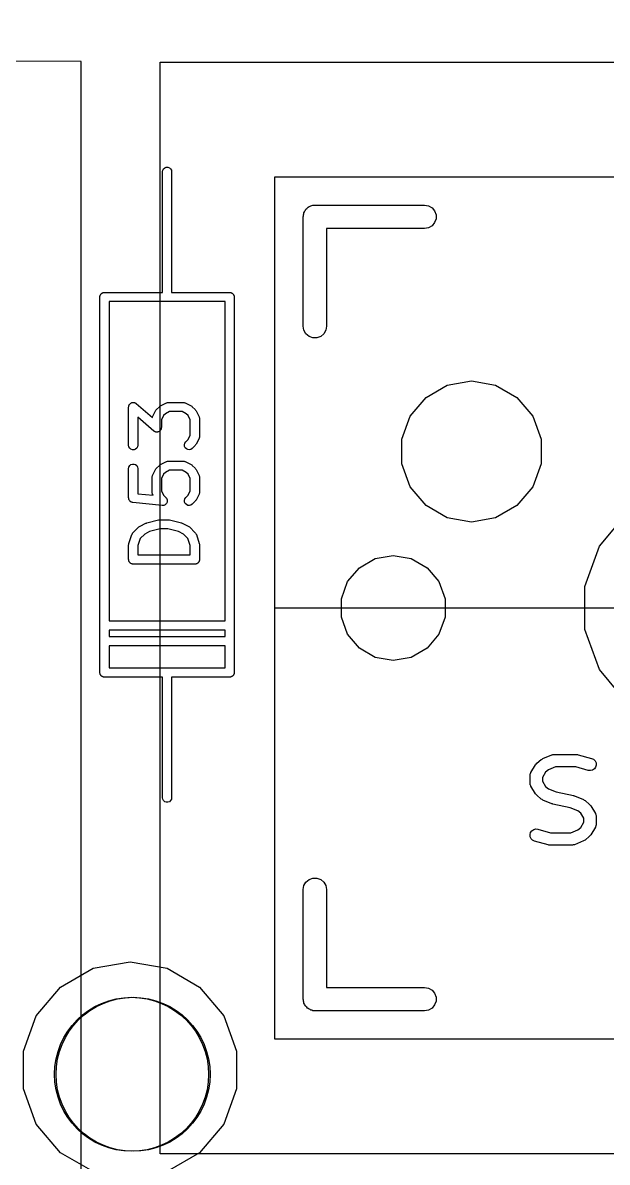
# Model space of a CAD drawing. Header units: millimetres. Extents: x 30 to 728, y -111 to 447.
# Drawn here: x 105.27 to 114.75, y 83.09 to 101.59 of the extents above; entities that cross this region are included whole.
import ezdxf

# ---------------------------------------------------------------- set-up
doc = ezdxf.new("R2010")
doc.units = ezdxf.units.MM
for name, color, linetype in [('BLACK', 7, 'Continuous'), ('プレート', 6, 'Continuous'), ('化粧板', 1, 'Continuous'), ('参照キーキャップ', 7, 'Continuous'), ('寸法', 21, 'Continuous'), ('裏面', 3, 'Continuous')]:
    doc.layers.add(name, color=color, linetype=linetype)
doc.layers.add('補助線', color=4, linetype='Continuous', transparency=0.8)

# ---------------------------------------------------------------- blocks, each defined once
blk = doc.blocks.new('hhskb-F.SilkS')
at = {"layer": 'BLACK'}
for p, q in [((73.925, -128.92), (73.9295, -128.894)), ((73.925, -130.19), (73.925, -128.92)), ((73.9295, -128.894), (73.9425, -128.872)), ((73.9425, -128.872), (73.9625, -128.855)), ((73.9625, -128.855), (73.987, -128.846)), ((73.987, -128.846), (74.013, -128.846)), ((74.013, -128.846), (74.0375, -128.855)), ((74.0375, -128.855), (74.0575, -128.872)), ((74.0575, -128.872), (74.0705, -128.894)), ((74.0705, -128.894), (74.075, -128.92)), ((74.075, -128.92), (74.075, -130.19)), ((76.3047, -129.485), (76.3204, -129.479)), ((76.3204, -129.479), (76.3348, -129.471)), ((76.3348, -129.471), (76.3513, -129.468)), ((76.3513, -129.468), (76.3669, -129.462)), ((76.3669, -129.462), (76.3836, -129.462)), ((76.3836, -129.462), (76.4, -129.459)), ((76.4, -129.459), (78.178, -129.459)), ((78.178, -129.459), (78.2432, -129.471)), ((78.2432, -129.471), (78.3005, -129.504)), ((76.2095, -129.65), (76.2124, -129.634)), ((76.2095, -131.428), (76.2095, -129.65)), ((76.2124, -129.617), (76.2181, -129.601)), ((76.2124, -129.634), (76.2124, -129.617)), ((76.2181, -129.601), (76.221, -129.585)), ((76.221, -129.585), (76.2293, -129.57)), ((76.2293, -129.57), (76.235, -129.555)), ((76.235, -129.555), (76.2457, -129.542)), ((76.2457, -129.542), (76.2541, -129.528)), ((76.2541, -129.528), (76.2668, -129.517)), ((76.2668, -129.517), (76.2775, -129.504)), ((76.2775, -129.504), (76.292, -129.496)), ((76.292, -129.496), (76.3047, -129.485)), ((78.3005, -129.504), (78.343, -129.555)), ((78.343, -129.555), (78.3656, -129.617)), ((78.3656, -129.617), (78.3656, -129.683)), ((78.178, -129.84), (76.5905, -129.84)), ((76.5905, -129.84), (76.5905, -131.428)), ((78.2432, -129.829), (78.178, -129.84)), ((78.3005, -129.796), (78.2432, -129.829)), ((78.343, -129.745), (78.3005, -129.796)), ((78.3656, -129.683), (78.343, -129.745)), ((73.925, -130.877), (73.925, -130.19)), ((74.075, -130.19), (74.075, -130.877)), ((72.909, -130.952), (72.9101, -130.946)), ((72.909, -137.048), (72.909, -130.952)), ((72.9101, -130.939), (72.9124, -130.933)), ((72.9101, -130.946), (72.9101, -130.939)), ((72.9124, -130.933), (72.9135, -130.926)), ((72.9135, -130.926), (72.9168, -130.921)), ((72.9168, -130.921), (72.919, -130.915)), ((72.919, -130.915), (72.9233, -130.909)), ((72.9233, -130.909), (72.9265, -130.904)), ((72.9265, -130.904), (72.9316, -130.9)), ((72.9316, -130.9), (72.9358, -130.895)), ((72.9358, -130.895), (72.9415, -130.891)), ((72.9415, -130.891), (72.9465, -130.887)), ((72.9465, -130.887), (72.9527, -130.885)), ((72.9527, -130.885), (72.9583, -130.882)), ((72.9583, -130.882), (72.9648, -130.88)), ((72.9648, -130.88), (72.971, -130.878)), ((72.971, -130.878), (72.9775, -130.878)), ((72.9775, -130.878), (72.984, -130.877)), ((72.984, -130.877), (73.925, -130.877)), ((74.075, -130.877), (75.016, -130.877)), ((75.016, -130.877), (75.0225, -130.878)), ((75.0225, -130.878), (75.029, -130.878)), ((75.029, -130.878), (75.0352, -130.88)), ((75.0352, -130.88), (75.0417, -130.882)), ((75.0417, -130.882), (75.0473, -130.885)), ((75.0473, -130.885), (75.0535, -130.887)), ((75.0535, -130.887), (75.0585, -130.891)), ((75.0585, -130.891), (75.0642, -130.895)), ((75.0642, -130.895), (75.0684, -130.9)), ((75.0684, -130.9), (75.0735, -130.904)), ((75.0735, -130.904), (75.0767, -130.909)), ((75.0767, -130.909), (75.081, -130.915)), ((75.081, -130.915), (75.0832, -130.921)), ((75.0832, -130.921), (75.0865, -130.926)), ((75.0865, -130.926), (75.0876, -130.933)), ((75.0876, -130.933), (75.0899, -130.939)), ((75.0899, -130.939), (75.0899, -130.946)), ((75.0899, -130.946), (75.091, -130.952)), ((75.091, -130.952), (75.091, -137.048)), ((74, -131.027), (73.059, -131.027)), ((73.059, -131.027), (73.059, -136.211)), ((74.941, -131.027), (74, -131.027)), ((74.941, -136.211), (74.941, -131.027)), ((76.221, -131.493), (76.2095, -131.428)), ((76.2541, -131.55), (76.221, -131.493)), ((76.579, -131.493), (76.5459, -131.55)), ((76.5905, -131.428), (76.579, -131.493)), ((76.3047, -131.593), (76.2541, -131.55)), ((76.3669, -131.616), (76.3047, -131.593)), ((76.4331, -131.616), (76.3669, -131.616)), ((76.4952, -131.593), (76.4331, -131.616)), ((76.5459, -131.55), (76.4952, -131.593)), ((78.2025, -132.581), (78.5476, -132.382)), ((78.5476, -132.382), (78.94, -132.313)), ((78.94, -132.313), (79.3324, -132.382)), ((79.3324, -132.382), (79.6775, -132.581)), ((77.9464, -132.886), (78.2025, -132.581)), ((79.6775, -132.581), (79.9336, -132.886)), ((73.3774, -132.738), (73.3787, -132.731)), ((73.3774, -133.357), (73.3774, -132.738)), ((73.3787, -132.731), (73.3788, -132.724)), ((73.3788, -132.724), (73.3809, -132.718)), ((73.3809, -132.718), (73.3819, -132.712)), ((73.3819, -132.712), (73.3856, -132.706)), ((73.3856, -132.706), (73.3882, -132.699)), ((73.3882, -132.699), (73.392, -132.695)), ((73.392, -132.695), (73.3949, -132.69)), ((73.3949, -132.69), (73.4005, -132.685)), ((73.4005, -132.685), (73.4054, -132.68)), ((73.4054, -132.68), (73.4104, -132.677)), ((73.4104, -132.677), (73.4149, -132.673)), ((73.4149, -132.673), (73.4218, -132.671)), ((73.4218, -132.671), (73.4282, -132.667)), ((73.4282, -132.667), (73.4339, -132.666)), ((73.4339, -132.666), (73.4394, -132.664)), ((73.4394, -132.664), (73.4467, -132.664)), ((73.4467, -132.664), (73.4539, -132.663)), ((73.4539, -132.663), (73.4596, -132.664)), ((73.4596, -132.664), (73.4654, -132.664)), ((73.4654, -132.664), (73.4723, -132.667)), ((73.4723, -132.667), (73.4795, -132.668)), ((73.4795, -132.668), (73.4844, -132.671)), ((73.4844, -132.671), (73.4899, -132.673)), ((73.4899, -132.673), (73.4955, -132.678)), ((73.4955, -132.678), (73.5018, -132.682)), ((73.5018, -132.682), (73.7618, -132.909)), ((73.7663, -132.895), (73.8139, -132.8)), ((73.8139, -132.8), (73.821, -132.79)), ((73.821, -132.79), (73.8279, -132.78)), ((73.8279, -132.78), (73.8755, -132.733)), ((73.8755, -132.733), (73.8854, -132.726)), ((73.8854, -132.726), (73.895, -132.719)), ((73.895, -132.719), (73.9903, -132.671)), ((73.9903, -132.671), (73.9944, -132.67)), ((73.9944, -132.67), (73.9982, -132.668)), ((73.9982, -132.668), (74.0068, -132.666)), ((74.0068, -132.666), (74.0152, -132.664)), ((74.0152, -132.664), (74.0196, -132.664)), ((74.0196, -132.664), (74.0238, -132.663)), ((74.0238, -132.663), (74.2619, -132.663)), ((74.2619, -132.663), (74.2662, -132.664)), ((74.2662, -132.664), (74.2705, -132.664)), ((74.2705, -132.664), (74.2789, -132.666)), ((74.2789, -132.666), (74.2876, -132.668)), ((74.2876, -132.668), (74.2913, -132.67)), ((74.2913, -132.67), (74.2954, -132.671)), ((74.2954, -132.671), (74.3907, -132.719)), ((74.3907, -132.719), (74.4003, -132.726)), ((74.4003, -132.726), (74.4102, -132.733)), ((74.4102, -132.733), (74.4578, -132.78)), ((74.4578, -132.78), (74.4647, -132.79)), ((74.4647, -132.79), (74.4718, -132.8)), ((74.4718, -132.8), (74.5195, -132.895)), ((73.7839, -133.128), (73.5274, -132.903)), ((73.5274, -132.903), (73.5274, -133.357)), ((73.7618, -132.909), (73.7629, -132.903)), ((73.7629, -132.903), (73.765, -132.899)), ((73.765, -132.899), (73.7663, -132.895)), ((73.9426, -132.878), (73.9083, -132.946)), ((73.9083, -132.946), (73.9083, -133.071)), ((73.973, -132.847), (73.9426, -132.878)), ((74.0415, -132.813), (73.973, -132.847)), ((74.2442, -132.813), (74.0415, -132.813)), ((74.3127, -132.847), (74.2442, -132.813)), ((74.3431, -132.878), (74.3127, -132.847)), ((74.3774, -132.946), (74.3431, -132.878)), ((74.3774, -133.197), (74.3774, -132.946)), ((74.5195, -132.895), (74.5207, -132.899)), ((74.5207, -132.899), (74.5229, -132.903)), ((74.5229, -132.903), (74.5244, -132.912)), ((74.5244, -132.912), (74.5269, -132.92)), ((74.5269, -132.92), (74.5266, -132.924)), ((74.5266, -132.924), (74.5274, -132.929)), ((74.5274, -132.929), (74.5274, -133.214)), ((77.8101, -133.261), (77.9464, -132.886)), ((79.9336, -132.886), (80.0699, -133.261)), ((73.7902, -133.132), (73.7839, -133.128)), ((73.7958, -133.136), (73.7902, -133.132)), ((73.8013, -133.138), (73.7958, -133.136)), ((73.8062, -133.141), (73.8013, -133.138)), ((73.8134, -133.143), (73.8062, -133.141)), ((73.8203, -133.145), (73.8134, -133.143)), ((73.8261, -133.145), (73.8203, -133.145)), ((73.8318, -133.146), (73.8261, -133.145)), ((73.839, -133.145), (73.8318, -133.146)), ((73.8464, -133.145), (73.839, -133.145)), ((73.8518, -133.143), (73.8464, -133.145)), ((73.8575, -133.142), (73.8518, -133.143)), ((73.8639, -133.139), (73.8575, -133.142)), ((73.8708, -133.136), (73.8639, -133.139)), ((73.8753, -133.133), (73.8708, -133.136)), ((73.8803, -133.13), (73.8753, -133.133)), ((73.8852, -133.124), (73.8803, -133.13)), ((73.8908, -133.12), (73.8852, -133.124)), ((73.8937, -133.115), (73.8908, -133.12)), ((73.8975, -133.11), (73.8937, -133.115)), ((73.9001, -133.103), (73.8975, -133.11)), ((73.9038, -133.097), (73.9001, -133.103)), ((73.9048, -133.091), (73.9038, -133.097)), ((73.9069, -133.086), (73.9048, -133.091)), ((73.9071, -133.079), (73.9069, -133.086)), ((73.9083, -133.071), (73.9071, -133.079)), ((73.3819, -133.383), (73.3774, -133.357)), ((73.5274, -133.357), (73.5229, -133.383)), ((74.2824, -133.351), (74.2892, -133.325)), ((74.2847, -133.377), (74.2824, -133.351)), ((74.2892, -133.325), (74.3041, -133.304)), ((74.3041, -133.304), (74.3431, -133.265)), ((74.3431, -133.265), (74.3774, -133.197)), ((74.4578, -133.363), (74.4102, -133.41)), ((74.4647, -133.353), (74.4578, -133.363)), ((74.4718, -133.343), (74.4647, -133.353)), ((74.5195, -133.248), (74.4718, -133.343)), ((74.5207, -133.244), (74.5195, -133.248)), ((74.5229, -133.24), (74.5207, -133.244)), ((74.5244, -133.231), (74.5229, -133.24)), ((74.5269, -133.223), (74.5244, -133.231)), ((74.5274, -133.214), (74.5266, -133.219)), ((74.5266, -133.219), (74.5269, -133.223)), ((77.8101, -133.659), (77.8101, -133.261)), ((80.0699, -133.261), (80.0699, -133.659)), ((73.3949, -133.405), (73.3819, -133.383)), ((73.4149, -133.422), (73.3949, -133.405)), ((73.4394, -133.431), (73.4149, -133.422)), ((73.4654, -133.431), (73.4394, -133.431)), ((73.4899, -133.422), (73.4654, -133.431)), ((73.5098, -133.405), (73.4899, -133.422)), ((73.5229, -133.383), (73.5098, -133.405)), ((74.2957, -133.4), (74.2847, -133.377)), ((74.3141, -133.419), (74.2957, -133.4)), ((74.3377, -133.43), (74.3141, -133.419)), ((74.3637, -133.432), (74.3377, -133.43)), ((74.3888, -133.425), (74.3637, -133.432)), ((74.4102, -133.41), (74.3888, -133.425)), ((73.3774, -133.738), (73.3819, -133.712)), ((73.3819, -133.712), (73.3949, -133.69)), ((73.3949, -133.69), (73.4149, -133.673)), ((73.4149, -133.673), (73.4394, -133.664)), ((73.4394, -133.664), (73.4654, -133.664)), ((73.4654, -133.664), (73.4899, -133.673)), ((73.4899, -133.673), (73.5098, -133.69)), ((73.5098, -133.69), (73.5229, -133.712)), ((73.5229, -133.712), (73.5274, -133.738)), ((73.821, -133.743), (73.8279, -133.733)), ((73.8279, -133.733), (73.8755, -133.685)), ((73.8755, -133.685), (73.8854, -133.678)), ((73.8854, -133.678), (73.895, -133.671)), ((73.895, -133.671), (73.9903, -133.623)), ((73.9903, -133.623), (73.9944, -133.622)), ((73.9944, -133.622), (73.9982, -133.62)), ((73.9982, -133.62), (74.0068, -133.618)), ((74.0068, -133.618), (74.0152, -133.616)), ((74.0152, -133.616), (74.0196, -133.616)), ((74.0196, -133.616), (74.0238, -133.615)), ((74.0238, -133.615), (74.2619, -133.615)), ((74.2619, -133.615), (74.2662, -133.616)), ((74.2662, -133.616), (74.2705, -133.616)), ((74.2705, -133.616), (74.2789, -133.618)), ((74.2789, -133.618), (74.2876, -133.62)), ((74.2876, -133.62), (74.2913, -133.622)), ((74.2913, -133.622), (74.2954, -133.623)), ((74.2954, -133.623), (74.3907, -133.671)), ((74.3907, -133.671), (74.4003, -133.678)), ((74.4003, -133.678), (74.4102, -133.685)), ((74.4102, -133.685), (74.4578, -133.733)), ((74.4578, -133.733), (74.4647, -133.743)), ((77.9464, -134.034), (77.8101, -133.659)), ((80.0699, -133.659), (79.9336, -134.034)), ((73.3774, -134.214), (73.3774, -133.738)), ((73.5274, -133.738), (73.5274, -134.146)), ((73.7583, -133.881), (73.7591, -133.877)), ((73.7583, -134.119), (73.7583, -133.881)), ((73.7588, -133.872), (73.7613, -133.864)), ((73.7591, -133.877), (73.7588, -133.872)), ((73.7613, -133.864), (73.7629, -133.855)), ((73.7629, -133.855), (73.765, -133.852)), ((73.765, -133.852), (73.7663, -133.847)), ((73.7663, -133.847), (73.8139, -133.752)), ((73.8139, -133.752), (73.821, -133.743)), ((73.9426, -133.83), (73.9083, -133.899)), ((73.9083, -133.899), (73.9083, -134.101)), ((73.973, -133.8), (73.9426, -133.83)), ((74.0415, -133.765), (73.973, -133.8)), ((74.2442, -133.765), (74.0415, -133.765)), ((74.3127, -133.8), (74.2442, -133.765)), ((74.3431, -133.83), (74.3127, -133.8)), ((74.3774, -133.899), (74.3431, -133.83)), ((74.3774, -134.101), (74.3774, -133.899)), ((74.4647, -133.743), (74.4718, -133.752)), ((74.4718, -133.752), (74.5195, -133.847)), ((74.5195, -133.847), (74.5207, -133.852)), ((74.5207, -133.852), (74.5229, -133.855)), ((74.5229, -133.855), (74.5244, -133.864)), ((74.5244, -133.864), (74.5269, -133.872)), ((74.5269, -133.872), (74.5266, -133.877)), ((74.5266, -133.877), (74.5274, -133.881)), ((74.5274, -133.881), (74.5274, -134.119)), ((73.9083, -134.101), (73.9426, -134.17)), ((74.3431, -134.17), (74.3774, -134.101)), ((78.2025, -134.339), (77.9464, -134.034)), ((79.9336, -134.034), (79.6775, -134.339)), ((73.3779, -134.217), (73.3774, -134.214)), ((73.3776, -134.22), (73.3779, -134.217)), ((73.3801, -134.23), (73.3776, -134.22)), ((73.3819, -134.24), (73.3801, -134.23)), ((73.3833, -134.242), (73.3819, -134.24)), ((73.384, -134.245), (73.3833, -134.242)), ((73.3898, -134.254), (73.384, -134.245)), ((73.3949, -134.262), (73.3898, -134.254)), ((73.3971, -134.264), (73.3949, -134.262)), ((73.3987, -134.267), (73.3971, -134.264)), ((73.407, -134.273), (73.3987, -134.267)), ((73.4149, -134.279), (73.407, -134.273)), ((73.4175, -134.28), (73.4149, -134.279)), ((73.4198, -134.282), (73.4175, -134.28)), ((73.4297, -134.285), (73.4198, -134.282)), ((73.4394, -134.288), (73.4297, -134.285)), ((73.4422, -134.288), (73.4394, -134.288)), ((73.4449, -134.289), (73.4422, -134.288)), ((73.9211, -134.337), (73.4449, -134.289)), ((73.5274, -134.146), (73.7756, -134.171)), ((73.7591, -134.123), (73.7583, -134.119)), ((73.7588, -134.128), (73.7591, -134.123)), ((73.7613, -134.136), (73.7588, -134.128)), ((73.7629, -134.145), (73.7613, -134.136)), ((73.765, -134.148), (73.7629, -134.145)), ((73.7663, -134.153), (73.765, -134.148)), ((73.7756, -134.171), (73.7663, -134.153)), ((73.9426, -134.17), (73.9816, -134.209)), ((73.9816, -134.209), (73.9819, -134.209)), ((73.9819, -134.209), (73.9823, -134.21)), ((73.9823, -134.21), (73.9893, -134.22)), ((73.9893, -134.22), (73.9965, -134.23)), ((74.0008, -134.282), (73.9953, -134.294)), ((73.9965, -134.23), (73.9967, -134.231)), ((73.9967, -134.231), (73.9969, -134.231)), ((73.9969, -134.231), (74, -134.243)), ((74, -134.243), (74.0033, -134.255)), ((74.001, -134.281), (74.0008, -134.282)), ((74.0008, -134.282), (74.0008, -134.282)), ((74.0021, -134.269), (74.001, -134.281)), ((74.0034, -134.256), (74.0021, -134.269)), ((74.0033, -134.255), (74.0032, -134.256)), ((74.0032, -134.256), (74.0034, -134.256)), ((74.2824, -134.255), (74.2892, -134.23)), ((74.2847, -134.281), (74.2824, -134.255)), ((74.2957, -134.305), (74.2847, -134.281)), ((74.2892, -134.23), (74.3041, -134.209)), ((74.3041, -134.209), (74.3431, -134.17)), ((74.4578, -134.267), (74.4102, -134.315)), ((74.4647, -134.257), (74.4578, -134.267)), ((74.4718, -134.248), (74.4647, -134.257)), ((74.5195, -134.153), (74.4718, -134.248)), ((74.5207, -134.148), (74.5195, -134.153)), ((74.5229, -134.145), (74.5207, -134.148)), ((74.5244, -134.136), (74.5229, -134.145)), ((74.5269, -134.128), (74.5244, -134.136)), ((74.5274, -134.119), (74.5266, -134.123)), ((74.5266, -134.123), (74.5269, -134.128)), ((73.9216, -134.336), (73.9211, -134.337)), ((73.922, -134.337), (73.9216, -134.336)), ((73.9345, -134.336), (73.922, -134.337)), ((73.9471, -134.335), (73.9345, -134.336)), ((73.9475, -134.334), (73.9471, -134.335)), ((73.948, -134.334), (73.9475, -134.334)), ((73.9594, -134.329), (73.948, -134.334)), ((73.9708, -134.324), (73.9594, -134.329)), ((73.9712, -134.324), (73.9708, -134.324)), ((73.9716, -134.323), (73.9712, -134.324)), ((73.9805, -134.314), (73.9716, -134.323)), ((73.9895, -134.306), (73.9805, -134.314)), ((73.9897, -134.305), (73.9895, -134.306)), ((73.99, -134.305), (73.9897, -134.305)), ((73.9953, -134.294), (73.99, -134.305)), ((74.3141, -134.323), (74.2957, -134.305)), ((74.3377, -134.334), (74.3141, -134.323)), ((74.3637, -134.337), (74.3377, -134.334)), ((74.3888, -134.33), (74.3637, -134.337)), ((74.4102, -134.315), (74.3888, -134.33)), ((78.5476, -134.538), (78.2025, -134.339)), ((79.6775, -134.339), (79.3324, -134.538)), ((81.0166, -134.999), (81.4634, -134.467)), ((73.5617, -134.671), (73.6569, -134.623)), ((73.6569, -134.623), (73.6648, -134.621)), ((73.6648, -134.621), (73.6723, -134.618)), ((73.6723, -134.618), (73.8628, -134.57)), ((73.8628, -134.57), (73.8719, -134.569)), ((73.8719, -134.569), (73.881, -134.568)), ((73.881, -134.568), (74.0238, -134.568)), ((74.0238, -134.568), (74.0328, -134.569)), ((74.0328, -134.569), (74.042, -134.57)), ((74.042, -134.57), (74.2325, -134.618)), ((74.2325, -134.618), (74.24, -134.621)), ((74.24, -134.621), (74.2478, -134.623)), ((74.2478, -134.623), (74.3431, -134.671)), ((78.94, -134.607), (78.5476, -134.538)), ((79.3324, -134.538), (78.94, -134.607)), ((73.3812, -134.952), (73.4288, -134.81)), ((73.4288, -134.81), (73.4309, -134.806)), ((73.4309, -134.806), (73.432, -134.802)), ((73.432, -134.802), (73.4371, -134.794)), ((73.4371, -134.794), (73.4413, -134.787)), ((73.4413, -134.787), (73.4445, -134.784)), ((73.4445, -134.784), (73.447, -134.78)), ((73.447, -134.78), (73.5422, -134.685)), ((73.5422, -134.685), (73.552, -134.678)), ((73.552, -134.678), (73.5617, -134.671)), ((73.6397, -134.8), (73.5656, -134.874)), ((73.7167, -134.761), (73.6397, -134.8)), ((73.8902, -134.718), (73.7167, -134.761)), ((74.0146, -134.718), (73.8902, -134.718)), ((74.1881, -134.761), (74.0146, -134.718)), ((74.2651, -134.8), (74.1881, -134.761)), ((74.3392, -134.874), (74.2651, -134.8)), ((74.3431, -134.671), (74.3527, -134.678)), ((74.3527, -134.678), (74.3626, -134.685)), ((74.3626, -134.685), (74.4578, -134.78)), ((74.4578, -134.78), (74.4603, -134.784)), ((74.4603, -134.784), (74.4635, -134.787)), ((74.4635, -134.787), (74.4677, -134.794)), ((74.4677, -134.794), (74.4727, -134.802)), ((74.4727, -134.802), (74.4739, -134.806)), ((74.4739, -134.806), (74.4759, -134.81)), ((74.4759, -134.81), (74.5235, -134.952)), ((73.3774, -134.976), (73.3795, -134.964)), ((73.3774, -135.214), (73.3774, -134.976)), ((73.3795, -134.964), (73.3812, -134.952)), ((73.5656, -134.874), (73.5274, -134.988)), ((73.5274, -134.988), (73.5274, -135.139)), ((74.3774, -134.988), (74.3392, -134.874)), ((74.3774, -135.139), (74.3774, -134.988)), ((74.5235, -134.952), (74.5253, -134.964)), ((74.5253, -134.964), (74.5274, -134.976)), ((74.5274, -134.976), (74.5274, -135.214)), ((80.7789, -135.652), (81.0166, -134.999)), ((73.3785, -135.221), (73.3774, -135.214)), ((73.5274, -135.139), (74.3774, -135.139)), ((74.5274, -135.214), (74.5262, -135.221)), ((77.121, -135.346), (77.3779, -135.197)), ((77.3779, -135.197), (77.67, -135.146)), ((77.67, -135.146), (77.9621, -135.197)), ((77.9621, -135.197), (78.219, -135.346)), ((73.3785, -135.227), (73.3785, -135.221)), ((73.3808, -135.233), (73.3785, -135.227)), ((73.3819, -135.24), (73.3808, -135.233)), ((73.3852, -135.246), (73.3819, -135.24)), ((73.3874, -135.252), (73.3852, -135.246)), ((73.3916, -135.257), (73.3874, -135.252)), ((73.3949, -135.262), (73.3916, -135.257)), ((73.4, -135.267), (73.3949, -135.262)), ((73.4042, -135.272), (73.4, -135.267)), ((73.4099, -135.275), (73.4042, -135.272)), ((73.4149, -135.279), (73.4099, -135.275)), ((73.421, -135.281), (73.4149, -135.279)), ((73.4267, -135.285), (73.421, -135.281)), ((73.4332, -135.286), (73.4267, -135.285)), ((73.4394, -135.288), (73.4332, -135.286)), ((73.4459, -135.288), (73.4394, -135.288)), ((73.4524, -135.289), (73.4459, -135.288)), ((74.4524, -135.289), (73.4524, -135.289)), ((74.4588, -135.288), (74.4524, -135.289)), ((74.4654, -135.288), (74.4588, -135.288)), ((74.4716, -135.286), (74.4654, -135.288)), ((74.478, -135.285), (74.4716, -135.286)), ((74.4837, -135.281), (74.478, -135.285)), ((74.4899, -135.279), (74.4837, -135.281)), ((74.4949, -135.275), (74.4899, -135.279)), ((74.5006, -135.272), (74.4949, -135.275)), ((74.5048, -135.267), (74.5006, -135.272)), ((74.5098, -135.262), (74.5048, -135.267)), ((74.5131, -135.257), (74.5098, -135.262)), ((74.5173, -135.252), (74.5131, -135.257)), ((74.5196, -135.246), (74.5173, -135.252)), ((74.5229, -135.24), (74.5196, -135.246)), ((74.524, -135.233), (74.5229, -135.24)), ((74.5262, -135.227), (74.524, -135.233)), ((74.5262, -135.221), (74.5262, -135.227)), ((76.9303, -135.573), (77.121, -135.346)), ((78.219, -135.346), (78.4097, -135.573)), ((76.8288, -135.852), (76.9303, -135.573)), ((78.4097, -135.573), (78.5112, -135.852)), ((80.7789, -136.348), (80.7789, -135.652)), ((76.8288, -136.148), (76.8288, -135.852)), ((78.5112, -135.852), (78.5112, -136.148)), ((73.059, -136.211), (74.941, -136.211)), ((76.9303, -136.427), (76.8288, -136.148)), ((78.5112, -136.148), (78.4097, -136.427)), ((73.059, -136.361), (73.059, -136.465)), ((74.941, -136.361), (73.059, -136.361)), ((73.059, -136.465), (74.941, -136.465)), ((74.941, -136.465), (74.941, -136.361)), ((77.121, -136.654), (76.9303, -136.427)), ((78.4097, -136.427), (78.219, -136.654)), ((81.0166, -137.001), (80.7789, -136.348)), ((74.941, -136.615), (73.059, -136.615)), ((73.059, -136.615), (73.059, -136.973)), ((74.941, -136.973), (74.941, -136.615)), ((77.3779, -136.803), (77.121, -136.654)), ((78.219, -136.654), (77.9621, -136.803)), ((77.67, -136.854), (77.3779, -136.803)), ((77.9621, -136.803), (77.67, -136.854)), ((72.9101, -137.054), (72.909, -137.048)), ((72.9101, -137.061), (72.9101, -137.054)), ((72.9124, -137.067), (72.9101, -137.061)), ((73.059, -136.973), (74, -136.973)), ((74, -136.973), (74.941, -136.973)), ((75.0899, -137.061), (75.0876, -137.067)), ((75.091, -137.048), (75.0899, -137.054)), ((75.0899, -137.054), (75.0899, -137.061)), ((81.4634, -137.533), (81.0166, -137.001)), ((72.9135, -137.074), (72.9124, -137.067)), ((72.9168, -137.079), (72.9135, -137.074)), ((72.919, -137.085), (72.9168, -137.079)), ((72.9233, -137.091), (72.919, -137.085)), ((72.9265, -137.096), (72.9233, -137.091)), ((72.9316, -137.1), (72.9265, -137.096)), ((72.9358, -137.105), (72.9316, -137.1)), ((72.9415, -137.109), (72.9358, -137.105)), ((72.9465, -137.113), (72.9415, -137.109)), ((72.9527, -137.115), (72.9465, -137.113)), ((72.9583, -137.118), (72.9527, -137.115)), ((72.9648, -137.12), (72.9583, -137.118)), ((72.971, -137.122), (72.9648, -137.12)), ((72.9775, -137.122), (72.971, -137.122)), ((72.984, -137.123), (72.9775, -137.122)), ((73.925, -137.123), (72.984, -137.123)), ((73.925, -137.81), (73.925, -137.123)), ((75.016, -137.123), (74.075, -137.123)), ((74.075, -137.123), (74.075, -137.81)), ((75.0225, -137.122), (75.016, -137.123)), ((75.029, -137.122), (75.0225, -137.122)), ((75.0352, -137.12), (75.029, -137.122)), ((75.0417, -137.118), (75.0352, -137.12)), ((75.0473, -137.115), (75.0417, -137.118)), ((75.0535, -137.113), (75.0473, -137.115)), ((75.0585, -137.109), (75.0535, -137.113)), ((75.0642, -137.105), (75.0585, -137.109)), ((75.0684, -137.1), (75.0642, -137.105)), ((75.0735, -137.096), (75.0684, -137.1)), ((75.0767, -137.091), (75.0735, -137.096)), ((75.081, -137.085), (75.0767, -137.091)), ((75.0832, -137.079), (75.081, -137.085)), ((75.0865, -137.074), (75.0832, -137.079)), ((75.0876, -137.067), (75.0865, -137.074)), ((73.925, -139.08), (73.925, -137.81)), ((74.075, -137.81), (74.075, -139.08)), ((79.9777, -138.548), (79.9888, -138.535)), ((79.9888, -138.535), (79.9998, -138.522)), ((79.9998, -138.522), (80.0724, -138.462)), ((80.0724, -138.462), (80.0856, -138.454)), ((80.0856, -138.454), (80.0984, -138.446)), ((80.0984, -138.446), (80.2435, -138.386)), ((80.2435, -138.386), (80.2458, -138.385)), ((80.2458, -138.385), (80.2478, -138.384)), ((80.2478, -138.384), (80.2629, -138.381)), ((80.2629, -138.381), (80.2779, -138.378)), ((80.2779, -138.378), (80.2803, -138.378)), ((80.2803, -138.378), (80.2826, -138.378)), ((80.2826, -138.378), (80.6454, -138.378)), ((80.6454, -138.378), (80.659, -138.38)), ((80.659, -138.38), (80.6726, -138.382)), ((80.6726, -138.382), (80.8903, -138.442)), ((80.8903, -138.442), (80.9222, -138.457)), ((80.9222, -138.457), (80.9469, -138.482)), ((80.9469, -138.482), (80.9615, -138.515)), ((80.9615, -138.515), (80.9643, -138.55)), ((79.8907, -138.721), (79.8924, -138.712)), ((79.8907, -138.842), (79.8907, -138.721)), ((79.8924, -138.712), (79.8925, -138.702)), ((79.8925, -138.702), (79.8954, -138.695)), ((79.8954, -138.695), (79.8968, -138.687)), ((79.8968, -138.687), (79.9017, -138.678)), ((79.9017, -138.678), (79.9052, -138.669)), ((79.9052, -138.669), (79.9777, -138.548)), ((80.1431, -138.668), (80.0939, -138.75)), ((80.1907, -138.628), (80.1431, -138.668)), ((80.3029, -138.581), (80.1907, -138.628)), ((80.6316, -138.581), (80.3029, -138.581)), ((80.8359, -138.638), (80.6316, -138.581)), ((80.8711, -138.641), (80.8359, -138.638)), ((80.9052, -138.632), (80.8711, -138.641)), ((80.9343, -138.612), (80.9052, -138.632)), ((80.9548, -138.584), (80.9343, -138.612)), ((80.9643, -138.55), (80.9548, -138.584)), ((79.8924, -138.852), (79.8907, -138.842)), ((79.8925, -138.862), (79.8924, -138.852)), ((79.8954, -138.869), (79.8925, -138.862)), ((79.8968, -138.877), (79.8954, -138.869)), ((79.9017, -138.886), (79.8968, -138.877)), ((79.9052, -138.895), (79.9017, -138.886)), ((79.9777, -139.016), (79.9052, -138.895)), ((80.0939, -138.75), (80.0939, -138.814)), ((80.0939, -138.814), (80.1431, -138.896)), ((80.1431, -138.896), (80.1907, -138.936)), ((73.9295, -139.106), (73.925, -139.08)), ((74.075, -139.08), (74.0705, -139.106)), ((79.9889, -139.028), (79.9777, -139.016)), ((79.9998, -139.041), (79.9889, -139.028)), ((80.0724, -139.102), (79.9998, -139.041)), ((80.1907, -138.936), (80.3127, -138.987)), ((80.3127, -138.987), (80.5936, -139.045)), ((80.5936, -139.045), (80.6025, -139.049)), ((80.6025, -139.049), (80.6119, -139.051)), ((80.6119, -139.051), (80.7571, -139.111)), ((73.9425, -139.128), (73.9295, -139.106)), ((73.9625, -139.145), (73.9425, -139.128)), ((73.987, -139.154), (73.9625, -139.145)), ((74.013, -139.154), (73.987, -139.154)), ((74.0375, -139.145), (74.013, -139.154)), ((74.0575, -139.128), (74.0375, -139.145)), ((74.0705, -139.106), (74.0575, -139.128)), ((80.0856, -139.109), (80.0724, -139.102)), ((80.0984, -139.118), (80.0856, -139.109)), ((80.2435, -139.178), (80.0984, -139.118)), ((80.2529, -139.18), (80.2435, -139.178)), ((80.2618, -139.184), (80.2529, -139.18)), ((80.5427, -139.242), (80.2618, -139.184)), ((80.6648, -139.293), (80.5427, -139.242)), ((80.7571, -139.111), (80.7699, -139.12)), ((80.7699, -139.12), (80.783, -139.127)), ((80.783, -139.127), (80.8556, -139.188)), ((80.8556, -139.188), (80.8666, -139.201)), ((80.8666, -139.201), (80.8777, -139.213)), ((80.8777, -139.213), (80.9503, -139.334)), ((80.7123, -139.333), (80.6648, -139.293)), ((80.7615, -139.415), (80.7123, -139.333)), ((80.7615, -139.479), (80.7615, -139.415)), ((80.9503, -139.334), (80.9537, -139.343)), ((80.9537, -139.343), (80.9586, -139.352)), ((80.9586, -139.352), (80.96, -139.36)), ((80.96, -139.36), (80.9629, -139.367)), ((80.9629, -139.367), (80.9631, -139.377)), ((80.9631, -139.377), (80.9647, -139.387)), ((80.9647, -139.387), (80.9647, -139.508)), ((79.8912, -139.679), (79.9006, -139.645)), ((79.9006, -139.645), (79.9211, -139.617)), ((79.9211, -139.617), (79.9502, -139.597)), ((79.9502, -139.597), (79.9844, -139.588)), ((79.9844, -139.588), (80.0195, -139.591)), ((80.0195, -139.591), (80.2238, -139.648)), ((80.2238, -139.648), (80.5525, -139.648)), ((80.5525, -139.648), (80.6648, -139.601)), ((80.6648, -139.601), (80.7123, -139.562)), ((80.7123, -139.562), (80.7615, -139.479)), ((80.9503, -139.56), (80.8777, -139.681)), ((80.9537, -139.551), (80.9503, -139.56)), ((80.9586, -139.542), (80.9537, -139.551)), ((80.96, -139.534), (80.9586, -139.542)), ((80.9629, -139.527), (80.96, -139.534)), ((80.9631, -139.517), (80.9629, -139.527)), ((80.9647, -139.508), (80.9631, -139.517)), ((79.8939, -139.714), (79.8912, -139.679)), ((79.9085, -139.747), (79.8939, -139.714)), ((79.9333, -139.772), (79.9085, -139.747)), ((79.9651, -139.787), (79.9333, -139.772)), ((80.1828, -139.847), (79.9651, -139.787)), ((80.7571, -139.783), (80.6119, -139.843)), ((80.7699, -139.775), (80.7571, -139.783)), ((80.783, -139.767), (80.7699, -139.775)), ((80.8556, -139.707), (80.783, -139.767)), ((80.8666, -139.694), (80.8556, -139.707)), ((80.8777, -139.681), (80.8666, -139.694)), ((80.1965, -139.849), (80.1828, -139.847)), ((80.21, -139.851), (80.1965, -139.849)), ((80.5729, -139.851), (80.21, -139.851)), ((80.5752, -139.851), (80.5729, -139.851)), ((80.5775, -139.851), (80.5752, -139.851)), ((80.5925, -139.848), (80.5775, -139.851)), ((80.6076, -139.845), (80.5925, -139.848)), ((80.6096, -139.844), (80.6076, -139.845)), ((80.6119, -139.843), (80.6096, -139.844)), ((76.3047, -140.407), (76.3669, -140.384)), ((76.3669, -140.384), (76.4331, -140.384)), ((76.4331, -140.384), (76.4952, -140.407)), ((76.2095, -140.572), (76.221, -140.507)), ((76.2095, -142.35), (76.2095, -140.572)), ((76.221, -140.507), (76.2541, -140.45)), ((76.2541, -140.45), (76.3047, -140.407)), ((76.4952, -140.407), (76.5459, -140.45)), ((76.5459, -140.45), (76.579, -140.507)), ((76.579, -140.507), (76.5905, -140.572)), ((76.5905, -140.572), (76.5905, -142.159)), ((72.2708, -142.154), (72.7992, -141.849)), ((72.7992, -141.849), (73.4, -141.743)), ((73.4, -141.743), (74.0008, -141.849)), ((74.0008, -141.849), (74.5292, -142.154)), ((71.8787, -142.622), (72.2708, -142.154)), ((74.5292, -142.154), (74.9213, -142.622)), ((76.5905, -142.159), (78.178, -142.159)), ((78.178, -142.159), (78.2432, -142.171)), ((78.2432, -142.171), (78.3005, -142.204)), ((78.3005, -142.204), (78.343, -142.255)), ((76.2124, -142.366), (76.2095, -142.35)), ((76.2124, -142.383), (76.2124, -142.366)), ((76.2181, -142.399), (76.2124, -142.383)), ((76.221, -142.415), (76.2181, -142.399)), ((76.2293, -142.43), (76.221, -142.415)), ((78.343, -142.255), (78.3656, -142.317)), ((78.3656, -142.383), (78.343, -142.445)), ((78.3656, -142.317), (78.3656, -142.383)), ((76.235, -142.445), (76.2293, -142.43)), ((76.2457, -142.458), (76.235, -142.445)), ((76.2541, -142.472), (76.2457, -142.458)), ((76.2668, -142.483), (76.2541, -142.472)), ((76.2775, -142.496), (76.2668, -142.483)), ((76.292, -142.504), (76.2775, -142.496)), ((76.3047, -142.515), (76.292, -142.504)), ((76.3204, -142.521), (76.3047, -142.515)), ((76.3348, -142.529), (76.3204, -142.521)), ((76.3513, -142.532), (76.3348, -142.529)), ((76.3669, -142.538), (76.3513, -142.532)), ((76.3836, -142.538), (76.3669, -142.538)), ((76.4, -142.54), (76.3836, -142.538)), ((78.178, -142.54), (76.4, -142.54)), ((78.2432, -142.529), (78.178, -142.54)), ((78.3005, -142.496), (78.2432, -142.529)), ((78.343, -142.445), (78.3005, -142.496)), ((71.67, -143.195), (71.8787, -142.622)), ((74.9213, -142.622), (75.13, -143.195)), ((71.67, -143.805), (71.67, -143.195)), ((75.13, -143.195), (75.13, -143.805)), ((71.8787, -144.378), (71.67, -143.805)), ((75.13, -143.805), (74.9213, -144.378)), ((72.2708, -144.846), (71.8787, -144.378)), ((74.9213, -144.378), (74.5292, -144.846)), ((72.7992, -145.151), (72.2708, -144.846)), ((74.5292, -144.846), (74.0008, -145.151))]:
    blk.add_line(p, q, dxfattribs=at)

msp = doc.modelspace()

# ---------------------------------------------------------------- linework, layer by layer
at = {"layer": 'プレート'}
msp.add_lwpolyline([(109.358, 85.086), (109.358, 99.086), (123.358, 99.086), (123.358, 85.086)], close=True, dxfattribs=at)
msp.add_circle((107.057, 84.515), 1.25, dxfattribs=at)
at = {"layer": '化粧板'}
msp.add_lwpolyline([(63.47, 178.227), (197.749, 178.227), (197.749, 157.945), (188.249, 157.945), (188.249, 140.207), (192.999, 140.207), (192.999, 121.227), (202.499, 121.227), (202.499, 81.977), (106.217, 81.977), (106.217, 100.955), (63.499, 101.001)], close=True, dxfattribs=at)
at = {"layer": '参照キーキャップ', "color": 7}
msp.add_lwpolyline([(107.497, 100.947), (125.219, 100.947), (125.219, 83.225), (107.497, 83.225), (107.497, 100.947)], close=True, dxfattribs=at)
at = {"layer": '裏面'}
msp.add_circle((107.033, 84.515), 1.25, dxfattribs=at)
at = {"layer": '補助線'}
msp.add_line((109.358, 92.086), (123.358, 92.086), dxfattribs=at)

# ---------------------------------------------------------------- block references
at = {"layer": '寸法', "linetype": 'ByBlock'}
msp.add_blockref('hhskb-F.SilkS', (33.608, 228.086), dxfattribs=at)

doc.saveas('drawing.dxf')
